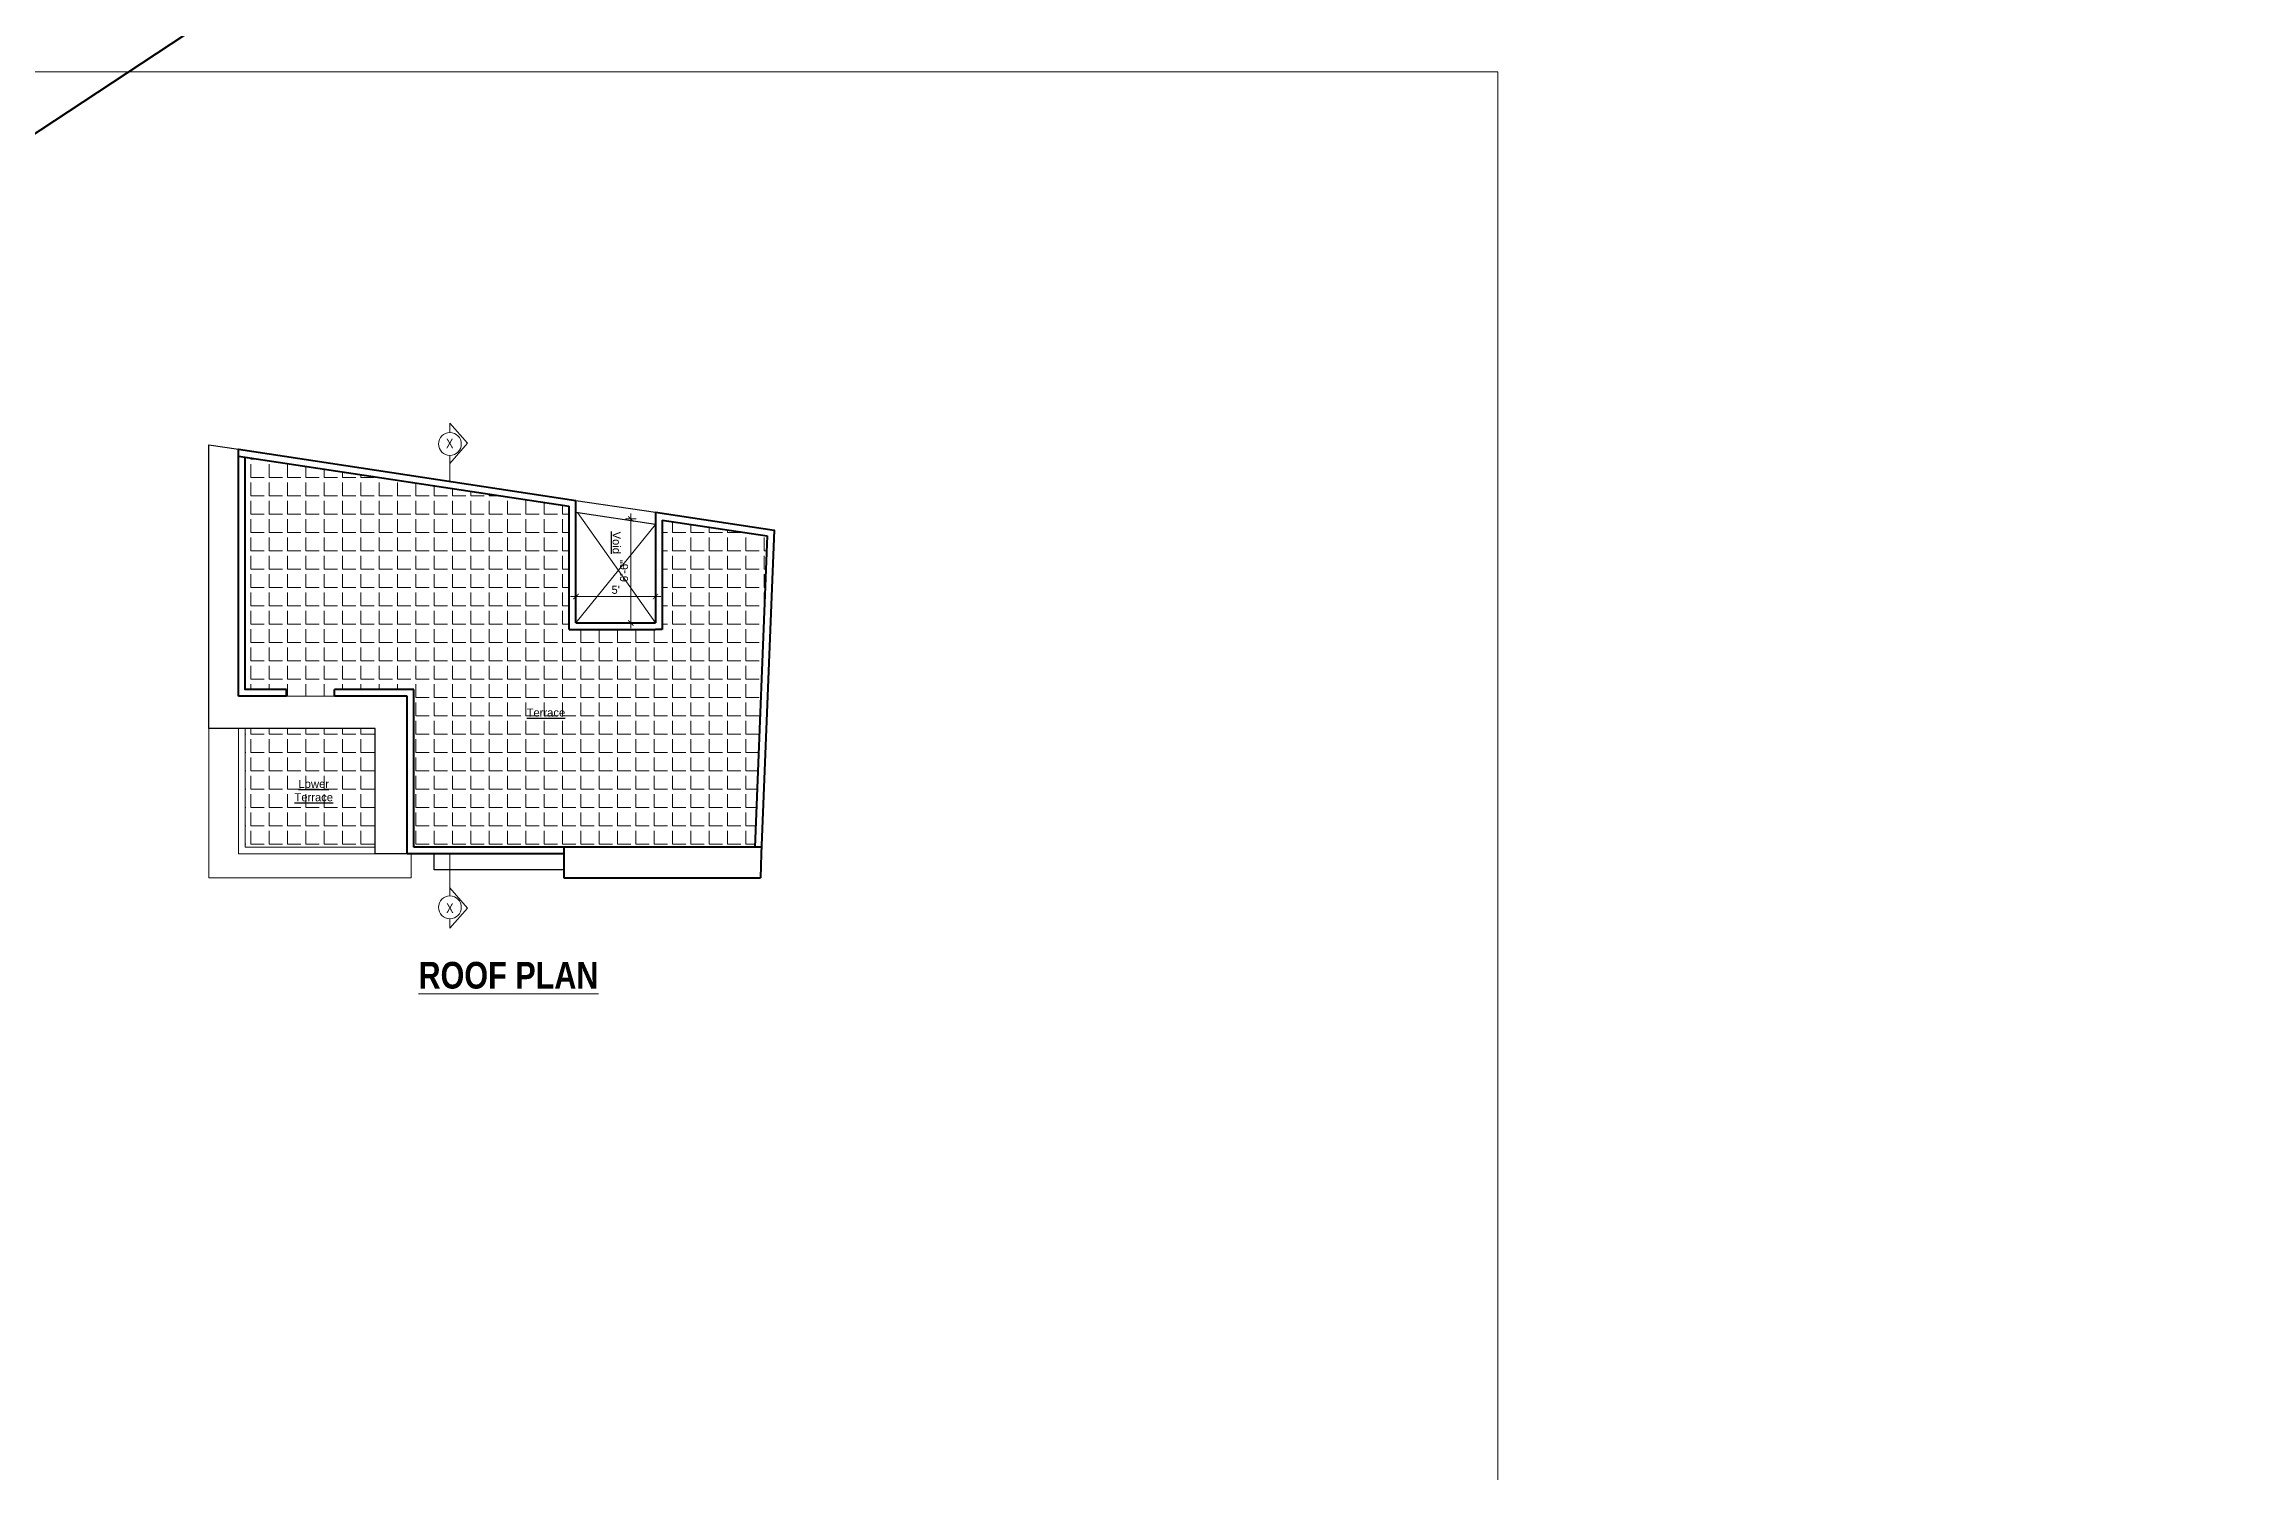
# Model space of a CAD drawing. Header units: inches. Extents: x 141029 to 151573, y -22384 to -18036.
# Drawn here: x 145976 to 147626, y -20131 to -19061 of the extents above; entities that cross this region are included whole.
import ezdxf

# ---------------------------------------------------------------- set-up
doc = ezdxf.new("R2010")
doc.units = ezdxf.units.IN
doc.header["$LTSCALE"] = 0.5
doc.header["$MEASUREMENT"] = 0
doc.header["$PDMODE"] = 66
for name, color, linetype, lineweight in [('DIM 1-100', 4, 'Continuous', 13), ('F-FURNITURE', 30, 'Continuous', 13), ('HACTH', 253, 'Continuous', 9), ('hatch', 9, 'Continuous', 5), ('PARAPET', 50, 'Continuous', 13), ('TEXT', 220, 'Continuous', 9), ('Text-100.w', 254, 'Continuous', 9), ('wall', 1, 'Continuous', 40), ('wall light', 6, 'Continuous', 25)]:
    doc.layers.add(name, color=color, linetype=linetype, lineweight=lineweight)
doc.styles.add('ARAIL', font='ARIALN.TTF')
doc.styles.add('arial', font='arial.ttf')
doc.styles.add('arial.', font='arial.ttf')
doc.styles.get("Standard").update_dxf_attribs({"font": 'arial.ttf'})
doc.dimstyles.new('1 by 96', dxfattribs={"dimtxt": 6, "dimasz": 4, "dimexe": 4, "dimexo": 4, "dimgap": 2, "dimtad": 1, "dimdec": 0, "dimzin": 0, "dimdsep": 46, "dimlunit": 4, "dimtxsty": 'Standard', "dimblk": 'ARCHTICK', "dimcen": 0, "dimdle": 4, "dimadec": 0, "dimazin": 0, "dimtfac": 1, "dimtdec": 0, "dimtix": 1, "dimtofl": 0, "dimtmove": 1, "dimatfit": 3, "dimldrblk": 'ARCHTICK', "dimfxl": 4, "dimfxlon": 1, "dimtolj": 1, "dimtzin": 0, "dimlwd": -1, "dimlwe": -1, "dimarcsym": 0})
pattern_1 = [(360, (-141.499, 56.966), (3e-15, 13.75), [10, -3.75]), (90, (-141.499, 56.966), (-13.75, 4e-15), [10, -3.75])]

# ---------------------------------------------------------------- blocks, each defined once
blk = doc.blocks.new('_ArchTick')
at = {"color": 0, "linetype": 'ByBlock', "const_width": 0.15}
blk.add_lwpolyline([(-0.5, -0.5), (0.5, 0.5)], dxfattribs=at)
blk = doc.blocks.new('*D476')
at = {"layer": 'Defpoints', "color": 0, "transparency": 16777216}
for p in [(146434.4, -19474.8), (146374.8, -19494.6), (146434.4, -19494.6)]:
    blk.add_point(p, dxfattribs=at)
at = {"layer": 'DIM 1-100', "color": 0, "transparency": 16777216}
for p, q in [((146370.8, -19474.8), (146438.4, -19474.8)), ((146374.8, -19478.8), (146374.8, -19470.8)), ((146434.4, -19478.8), (146434.4, -19470.8))]:
    blk.add_line(p, q, dxfattribs=at)
at = {"layer": 'DIM 1-100', "color": 0, "transparency": 16777216, "xscale": 4, "yscale": 4, "zscale": 4, "rotation": 180}
blk.add_blockref('_ArchTick', (146374.8, -19474.8), dxfattribs=at)
at = {"layer": 'DIM 1-100', "color": 0, "transparency": 16777216, "xscale": 4, "yscale": 4, "zscale": 4}
blk.add_blockref('_ArchTick', (146434.4, -19474.8), dxfattribs=at)
at = {"layer": 'DIM 1-100', "color": 0, "transparency": 16777216, "insert": (146404.6, -19469.8), "char_height": 6, "attachment_point": 5}
blk.add_mtext("\\A1;5'", dxfattribs=at)
blk = doc.blocks.new('*D477')
at = {"layer": 'Defpoints', "color": 0, "transparency": 16777216}
for p in [(146407.1, -19416.6), (146415.9, -19494.6), (146434.4, -19494.6)]:
    blk.add_point(p, dxfattribs=at)
at = {"layer": 'DIM 1-100', "color": 0, "transparency": 16777216}
for p, q in [((146411.9, -19416.6), (146419.9, -19416.6)), ((146415.9, -19412.6), (146415.9, -19498.6)), ((146419.9, -19494.6), (146411.9, -19494.6))]:
    blk.add_line(p, q, dxfattribs=at)
at = {"layer": 'DIM 1-100', "color": 0, "transparency": 16777216, "xscale": 4, "yscale": 4, "zscale": 4}
for p, rotation in [((146415.9, -19416.6), 90), ((146415.9, -19494.6), 270)]:
    blk.add_blockref('_ArchTick', p, dxfattribs=dict(at, rotation=rotation))
at = {"layer": 'DIM 1-100', "color": 0, "transparency": 16777216, "insert": (146410.9, -19455.6), "char_height": 6, "attachment_point": 5, "rotation": 90}
blk.add_mtext('\\A1;6\'-6"', dxfattribs=at)

msp = doc.modelspace()

# ---------------------------------------------------------------- hatches: boundary and pattern name
at = {"layer": 'HACTH'}
h = msp.add_hatch(dxfattribs=at)
h.set_pattern_fill('ANGLE', color=256, scale=50)
h.set_pattern_definition(pattern_1)
h.paths.add_polyline_path([(146369.8, -19407), (146126.7, -19370.2), (146126.7, -19544.6), (146157.7, -19544.6), (146157.7, -19549.6), (146193.7, -19549.6), (146193.7, -19544.6), (146253.3, -19544.6), (146253.3, -19662.8), (146509, -19662.8), (146518.2, -19429.4), (146439.4, -19417.5), (146439.4, -19499.6), (146434.4, -19499.6), (146369.8, -19499.6)])
h.paths.add_polyline_path([(146336.4, -19567.4), (146368.3, -19567.4), (146368.3, -19555.1), (146336.4, -19555.1)], flags=24)
at = {"layer": 'hatch'}
h = msp.add_hatch(dxfattribs=at)
h.set_pattern_fill('ANGLE', color=256, scale=50)
h.set_pattern_definition(pattern_1)
h.paths.add_polyline_path([(146224.3, -19573.6), (146126.7, -19573.6), (146126.7, -19662.8), (146224.3, -19662.8)])
h.paths.add_polyline_path([(146162.3, -19630.9), (146194.2, -19630.9), (146194.2, -19608.6), (146162.3, -19608.6)], flags=24)

# ---------------------------------------------------------------- linework, layer by layer
at = {"layer": 'F-FURNITURE'}
msp.add_lwpolyline([(141686.5, -19081.5), (147066.1, -19081.5), (147066.1, -21384.2), (141686.5, -21384.2)], close=True, dxfattribs=at)
at = {"layer": 'HACTH'}
msp.add_line((146193.7, -19549.6), (146157.7, -19549.6), dxfattribs=at)
at = {"layer": 'HACTH', "ltscale": 100}
for p, q in [((146099.4, -19573.6), (146099.4, -19685.8)), ((146251.2, -19667.8), (146251.2, -19685.8)), ((146099.4, -19685.8), (146251.2, -19685.8))]:
    msp.add_line(p, q, dxfattribs=at)
at = {"layer": 'hatch'}
for p, q in [((146434.4, -19494.6), (146376, -19411.9)), ((146434.4, -19420.7), (146374.8, -19494.6))]:
    msp.add_line(p, q, dxfattribs=at)
at = {"layer": 'PARAPET'}
for p, q in [((146121.7, -19667.8), (146121.7, -19573.6)), ((146126.7, -19662.8), (146126.7, -19573.6)), ((146121.7, -19655.8), (146121.7, -19667.8)), ((146126.7, -19662.8), (146224.3, -19662.8)), ((146121.7, -19667.8), (146224.3, -19667.8))]:
    msp.add_line(p, q, dxfattribs=at)
at = {"layer": 'TEXT'}
for points in [[(146280.3, -19351.8), (146280.3, -19344.7), (146293.4, -19359.8), (146280.3, -19375)], [(146280.3, -19388.4), (146280.3, -19368.9)], [(146280.3, -19667.8), (146280.3, -19699.3)], [(146280.3, -19716.3), (146280.3, -19723.5), (146293.4, -19708.3), (146280.3, -19693.2)]]:
    msp.add_lwpolyline(points, dxfattribs=at)
for centre in [(146280.3, -19360.4), (146280.3, -19707.8)]:
    msp.add_circle(centre, 8.53, dxfattribs=at)
at = {"layer": 'wall'}
for p, q in [((141028.6, -22383.6), (147625.6, -18035.9)), ((146121.7, -19369.5), (146369.8, -19407)), ((146369.8, -19499.6), (146369.8, -19407)), ((146374.8, -19494.6), (146374.8, -19402.7)), ((146434.4, -19411.6), (146434.4, -19494.6)), ((146439.4, -19417.5), (146439.4, -19499.6)), ((146439.4, -19417.5), (146518.2, -19429.4)), ((146518.2, -19429.4), (146509, -19662.8)), ((146374.8, -19494.6), (146434.4, -19494.6)), ((146369.8, -19499.6), (146434.4, -19499.6)), ((146439.4, -19499.6), (146434.4, -19499.6)), ((146253.3, -19544.6), (146193.7, -19544.6)), ((146253.3, -19662.8), (146253.3, -19544.6)), ((146157.7, -19549.6), (146121.7, -19549.6)), ((146248.3, -19549.6), (146193.7, -19549.6)), ((146248.3, -19667.8), (146248.3, -19549.6)), ((146514, -19662.8), (146253.3, -19662.8)), ((146365.8, -19662.8), (146365.8, -19685.8)), ((146365.8, -19667.8), (146248.3, -19667.8)), ((146513.8, -19667.8), (146513.1, -19685.8)), ((146365.8, -19685.8), (146513.1, -19685.8))]:
    msp.add_line(p, q, dxfattribs=at)
for points in [[(146121.7, -19549.6), (146121.7, -19366.5), (146121.7, -19364.4), (146374.8, -19402.7)], [(146157.7, -19544.6), (146126.7, -19544.6), (146126.7, -19370.2), (146369.8, -19407)], [(146434.4, -19411.6), (146523.4, -19425.1), (146513.8, -19667.8)], [(146157.7, -19549.6), (146157.7, -19544.6)], [(146193.7, -19549.6), (146193.7, -19544.6)]]:
    msp.add_lwpolyline(points, dxfattribs=at)
at = {"layer": 'wall light', "ltscale": 100}
for p, q in [((146099.4, -19573.6), (146099.4, -19361.1)), ((146224.3, -19573.6), (146099.4, -19573.6)), ((146224.3, -19667.8), (146224.3, -19573.6)), ((146248.3, -19667.8), (146224.3, -19667.8)), ((146268.6, -19679.8), (146268.6, -19667.8)), ((146365.8, -19679.8), (146268.6, -19679.8))]:
    msp.add_line(p, q, dxfattribs=at)
at = {"layer": 'wall light'}
for p, q in [((146099.4, -19361.1), (146121.7, -19364.4)), ((146374.8, -19402.7), (146434.4, -19411.6))]:
    msp.add_line(p, q, dxfattribs=at)
msp.add_lwpolyline([(146434.4, -19420.7), (146374.8, -19411.8)], dxfattribs=at)

# ---------------------------------------------------------------- texts
at = {"layer": 'TEXT', "char_height": 7.2, "style": 'ARAIL'}
for insert, attachment_point in [((146282.9, -19356.4), 3), ((146277.5, -19704.8), 1)]:
    msp.add_mtext_dynamic_manual_height_columns('X', width=125.465, gutter_width=90, heights=[0], dxfattribs=dict(at, insert=insert, attachment_point=attachment_point))
at = {"layer": 'TEXT', "lineweight": -2, "insert": (146405.3, -19434.5), "char_height": 6, "width": 127.506, "attachment_point": 5, "rotation": 270, "style": 'arial.'}
msp.add_mtext('{\\LVoid}', dxfattribs=at)
at = {"layer": 'TEXT', "lineweight": -2, "char_height": 6, "width": 127.506, "attachment_point": 5, "style": 'arial.'}
for s, insert in [('{\\LTerrace}', (146352.3, -19561.8)), ('{\\LLower\\PTerrace}', (146178.2, -19620.3))]:
    msp.add_mtext(s, dxfattribs=dict(at, insert=insert))
at = {"layer": 'Text-100.w', "insert": (146324.2, -19748.7), "char_height": 20, "width": 569.102, "attachment_point": 2, "style": 'arial'}
msp.add_mtext('\\A1;{\\fArial Narrow|b1|i0|c0|p34;\\LROOF PLAN}', dxfattribs=at)

# ---------------------------------------------------------------- dimensions: what is measured, and where the dimension line sits
at = {"layer": 'DIM 1-100'}
dim = msp.add_linear_dim(base=(146415.9, -19494.6), p1=(146407.1, -19416.6), p2=(146434.4, -19494.6), angle=90, dimstyle='1 by 96', dxfattribs=at)
dim.commit()
dim.dimension.update_dxf_attribs({"geometry": '*D477', "text_midpoint": (146410.9, -19455.6)})
dim = msp.add_linear_dim(base=(146434.4, -19474.8), p1=(146374.8, -19494.6), p2=(146434.4, -19494.6), dimstyle='1 by 96', dxfattribs=at)
dim.commit()
dim.dimension.update_dxf_attribs({"geometry": '*D476', "text_midpoint": (146404.6, -19469.8)})

doc.saveas('drawing.dxf')
